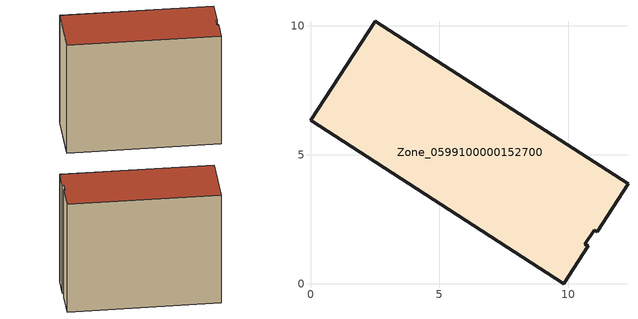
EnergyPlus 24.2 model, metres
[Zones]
Zone_0599100000152700
 floor ground (C_G): 10.76,1.47 9.82,0 0,6.34 2.51,10.17 12.31,3.87 11.11,2.01 10.99,2.08 10.64,1.54 z0
 wall outside (C_F): 2.51,10.17 0,6.34 9.82,0 10.76,1.47 10.64,1.54 10.99,2.08 11.11,2.01 12.31,3.87 2.51,10.17 z0:9.28
 roof outside (C_R): 9.82,0 10.76,1.47 10.64,1.54 10.99,2.08 11.11,2.01 12.31,3.87 2.51,10.17 0,6.34 z9.28
[BUILDING]
Pand.0599100000152700: North Axis=0; Terrain=City; Loads Convergence Tolerance Value=0.04; Temperature Convergence Tolerance Value=0.4; Solar Distribution=FullExterior; Maximum Number of Warmup Days=25; Minimum Number of Warmup Days=1
[Site:Location]
Rotterdam.The.Hague.AP_ZH_NLD Design_Conditions: Latitude=51.96; Longitude=4.45; Time Zone=1; Elevation=-4.5
[SITE:GROUNDTEMPERATURE:BUILDINGSURFACE]
18, 18, 18, 18, 18, 18, 18, 18, 18, 18, 18, 18
[MATERIAL] Thermal Absorptance=0.9; Solar Absorptance=0.7; Visible Absorptance=0.7
Name | Roughness | Thickness | Conductivity | Density | Specific Heat
G.TI.1946 | MediumSmooth | 0.15 | 1 | 540 | 1210
F.TI.1946 | Rough | 0.3 | 0.857143 | 1920 | 840
R.TI.1946 | MediumRough | 0.2 | 0.1 | 1500 | 1000
[CONSTRUCTION]
C_G: G.TI.1946
C_F: F.TI.1946
C_R: R.TI.1946
[ZONE]
Zone_0599100000152700: Type=1; Multiplier=1; Ceiling Height=Autocalculate; Volume=Autocalculate; Floor Area=autocalculate; Part of Total Floor Area=Yes
[ZONEINFILTRATION:DESIGNFLOWRATE]
Infil_Zone_0599100000152700: Zone or ZoneList or Space or SpaceList=Zone_0599100000152700; Schedule=AlwaysOn; Design Flow Rate Calculation Method=Flow/Area; Flow Rate per Floor Area=0.003; Constant Term Coefficient=1; Temperature Term Coefficient=0; Velocity Term Coefficient=0; Velocity Squared Term Coefficient=0
[HVACTEMPLATE:ZONE:IDEALLOADSAIRSYSTEM]
Zone_0599100000152700: Maximum Heating Supply Air Temperature=50; Minimum Cooling Supply Air Temperature=13; Maximum Heating Supply Air Humidity Ratio=0.0156; Minimum Cooling Supply Air Humidity Ratio=0.0077; Heating Limit=NoLimit; Cooling Limit=NoLimit; Dehumidification Control Type=ConstantSensibleHeatRatio; Cooling Sensible Heat Ratio=0.7; Dehumidification Setpoint=60; Humidification Control Type=None; Humidification Setpoint=30; Outdoor Air Method=None; Outdoor Air Flow Rate per Person=0.00944; Outdoor Air Flow Rate per Zone Floor Area=0; Outdoor Air Flow Rate per Zone=0; Demand Controlled Ventilation Type=None; Outdoor Air Economizer Type=NoEconomizer; Heat Recovery Type=None; Sensible Heat Recovery Effectiveness=0.7; Latent Heat Recovery Effectiveness=0.65
[ZONECONTROL:THERMOSTAT]
ThermostatControl_Zone_0599100000152700: Zone or ZoneList=Zone_0599100000152700; Control Type Schedule=DualSetpointControlType; Control 1=Thermostat_Zone_0599100000152700; Temperature Difference Between Cutout And Setpoint=0
[THERMOSTATSETPOINT:DUALSETPOINT]
Thermostat_Zone_0599100000152700: Heating Setpoint Temperature Schedule=HeatingSetpoint_Zone_0599100000152700; Cooling Setpoint Temperature Schedule=CoolingSetpoint_Zone_0599100000152700
[SCHEDULE:COMPACT]
HeatingSetpoint_Zone_0599100000152700: Through: 12/31, For: AllDays, Until: 24:00, 21
CoolingSetpoint_Zone_0599100000152700: Through: 12/31, For: AllDays, Until: 24:00, 24
DualSetpointControlType: Through: 12/31, For: AllDays, Until: 24:00, 4
AlwaysOn: Through: 12/31, For: AllDays, Until: 24:00, 1
